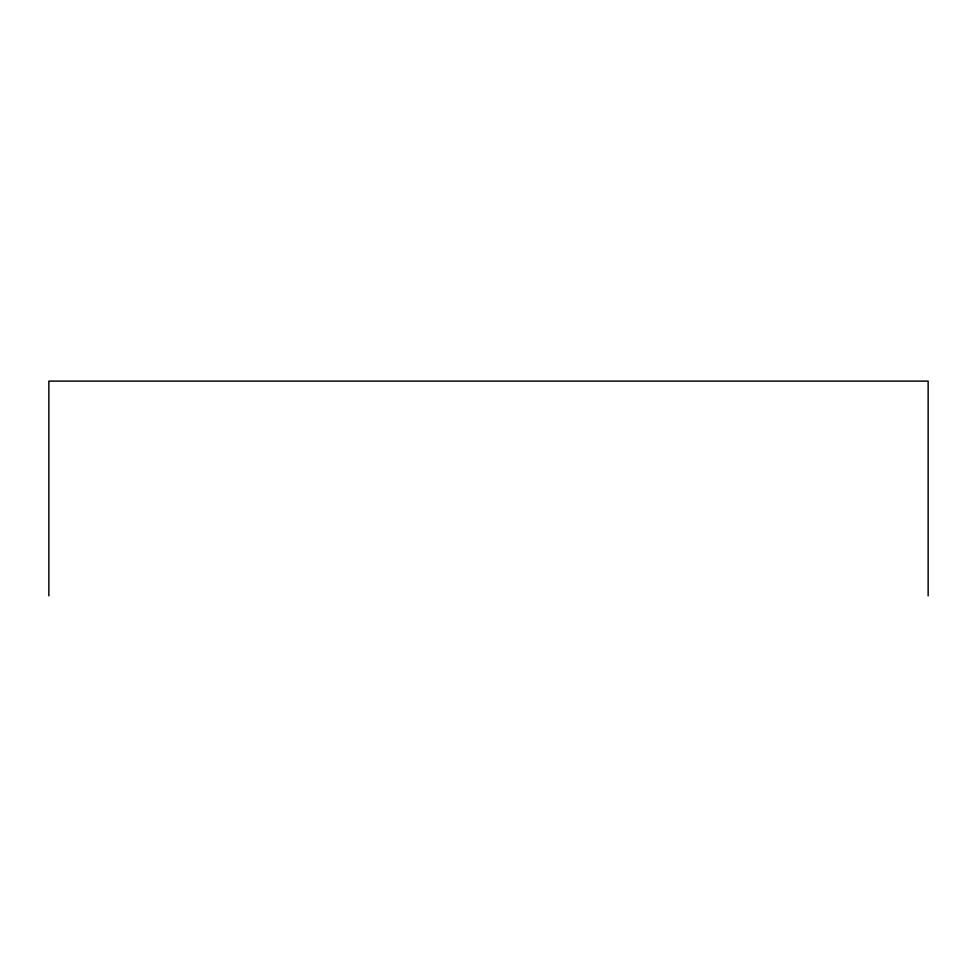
<?xml version="1.0" encoding="UTF-8"?>
<svg xmlns="http://www.w3.org/2000/svg" width="977" height="977" viewBox="0 0 977 977"><rect width="100%" height="100%" fill="white"/><g stroke="black" fill="none" stroke-linecap="round" stroke-linejoin="round"><path stroke-width="1.47" d="M928.15 595.885L928.15 381.115L48.85 381.115L48.85 595.885"/></g></svg>
